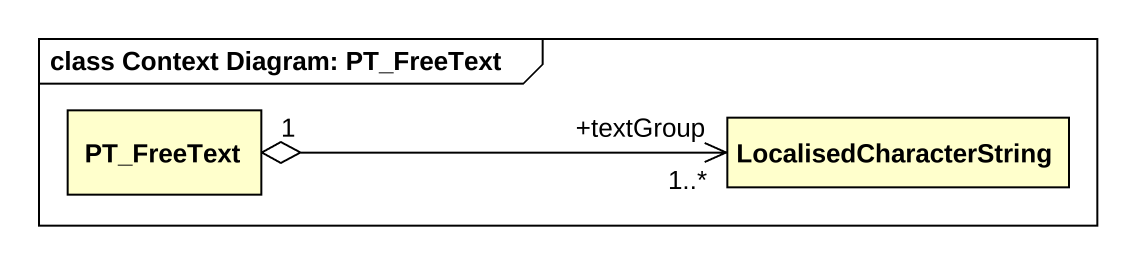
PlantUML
@startuml
mainframe class Context Diagram: PT_FreeText
hide circle
hide empty members
class PT_FreeText
class LocalisedCharacterString
PT_FreeText "1" o-right-> "+textGroup\n1..*" LocalisedCharacterString
@enduml
